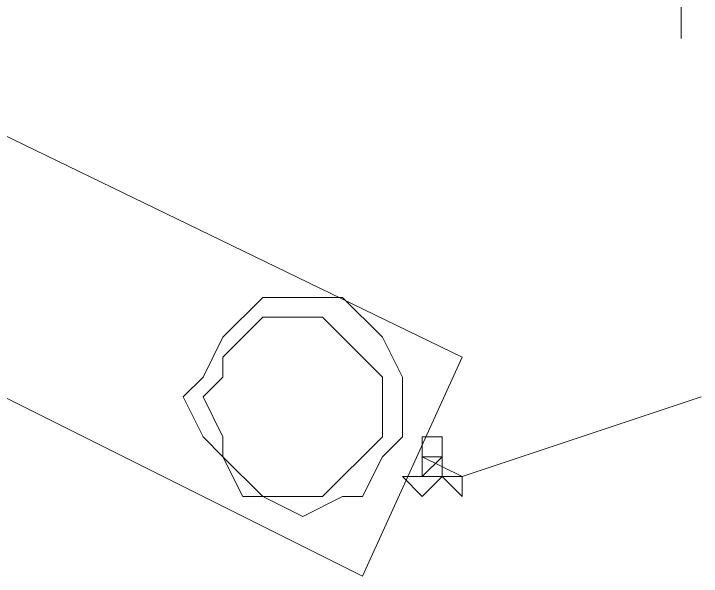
# Model space of a CAD drawing. Header units: millimetres. Extents: x -1005 to 294628, y -1154 to 182592.
# Drawn here: x 4471 to 6847, y 146502 to 148446 of the extents above; entities that cross this region are included whole.
import ezdxf

# ---------------------------------------------------------------- set-up
doc = ezdxf.new("R2010")
doc.units = ezdxf.units.MM
doc.layers.add('PDF_Geomertry', color=7, linetype='Continuous')

msp = doc.modelspace()

# ---------------------------------------------------------------- linework, layer by layer
at = {"layer": 'PDF_Geomertry', "lineweight": 5}
for points in [[(6778.2, 148774.4), (6778.2, 148361.2)], [(6020.6, 146845.9), (6847.1, 147121.4)], [(5951.7, 146845.9), (6020.6, 146777), (6020.6, 146845.9), (5882.8, 146914.8), (5882.8, 146983.7), (5951.7, 146983.7), (5951.7, 146845.9), (5882.8, 146777), (5814, 146845.9), (5882.8, 146845.9), (5951.7, 146845.9), (5951.7, 146914.8), (5882.8, 146914.8)], [(6020.6, 146777), (6020.6, 146845.9), (5951.7, 146845.9), (5951.7, 146914.8), (5882.8, 146914.8), (5882.8, 146845.9), (5951.7, 146845.9), (5951.7, 146845.9)]]:
    msp.add_lwpolyline(points, dxfattribs=at)
for points in [[(3747.7, 148361.2), (3472.2, 147603.5), (5676.2, 146501.5), (6020.6, 147259.2), (3747.7, 148361.2)], [(5814, 147121.4), (5814, 147190.3), (5745.1, 147328), (5607.3, 147465.8), (5331.8, 147465.8), (5194.1, 147328), (5125.2, 147190.3), (5056.3, 147121.4), (5125.2, 146983.7), (5194.1, 146914.8), (5263, 146777), (5331.8, 146777), (5469.6, 146708.2), (5607.3, 146777), (5676.2, 146777), (5745.1, 146914.8), (5814, 146983.7), (5814, 147121.4)], [(5745.1, 147121.4), (5745.1, 147190.3), (5538.4, 147396.9), (5331.8, 147396.9), (5194.1, 147259.2), (5194.1, 147190.3), (5125.2, 147121.4), (5194.1, 146983.7), (5194.1, 146914.8), (5331.8, 146777), (5538.4, 146777), (5745.1, 146983.7), (5745.1, 147121.4)], [(5951.7, 146845.9), (5951.7, 146914.8), (5882.8, 146845.9), (5951.7, 146845.9)]]:
    msp.add_lwpolyline(points, close=True, dxfattribs=at)

doc.saveas('drawing.dxf')
